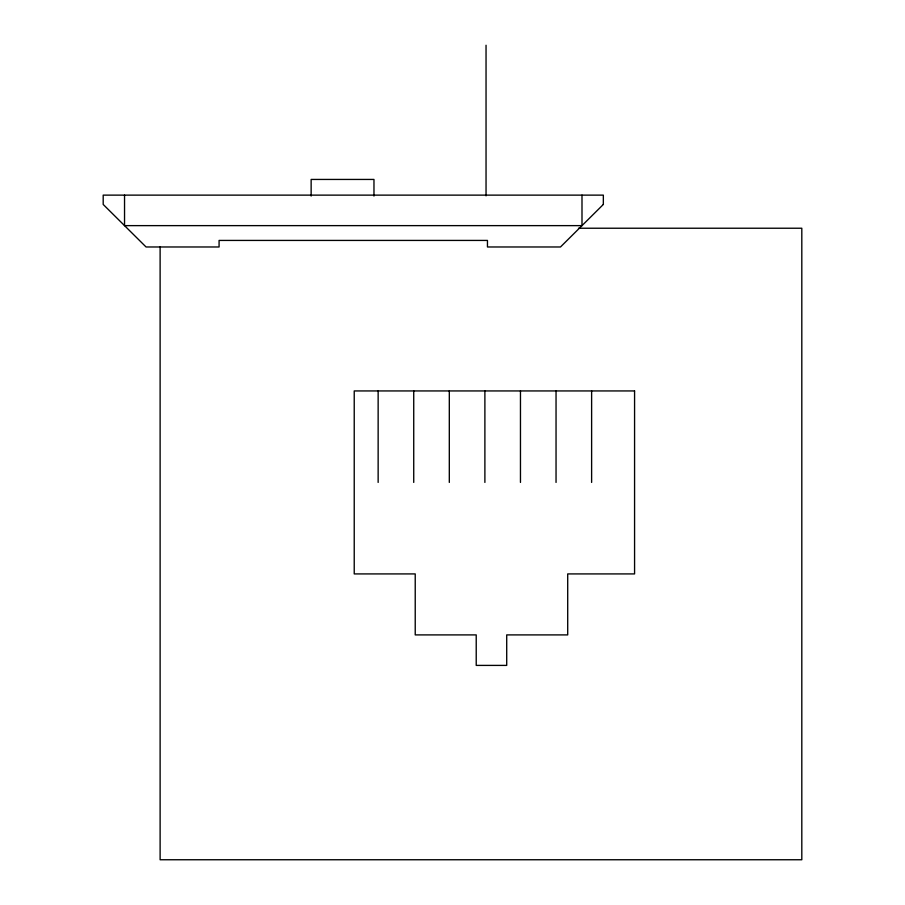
<?xml version="1.0" encoding="UTF-8"?>
<svg xmlns="http://www.w3.org/2000/svg" width="905" height="905" viewBox="0 0 905 905"><rect width="100%" height="100%" fill="white"/><g stroke="black" fill="none" stroke-linecap="round" stroke-linejoin="round"><path stroke-width="1.36" d="M578.487 228.23L801.807 228.23L801.807 859.75L160.117 859.75L160.117 246.601M591.621 390.937L591.621 482.422M581.994 195.129L581.994 225.628L124.539 225.628L124.539 195.129M556.043 390.937L556.043 482.422M520.466 390.937L520.466 482.422M486.042 45.25L486.042 195.853M484.888 390.937L484.888 482.422M449.31 390.937L449.31 482.422M413.732 390.937L413.732 482.422M378.143 390.937L378.143 482.422M373.969 196.068L373.969 179.439L311.139 179.439L311.139 196.068M603.341 204.44L560.489 246.975L487.456 246.975L487.456 240.425L219.078 240.425L219.078 246.975L146.056 246.975L103.193 204.44L103.193 195.129L603.341 195.129L603.341 204.44M634.575 390.937L354.228 390.937L354.228 573.917L415.225 573.917L415.225 634.903L476.222 634.903L476.222 665.401L506.71 665.401L506.71 634.903L567.707 634.903L567.707 573.917L634.575 573.917L634.575 390.937"/></g></svg>
